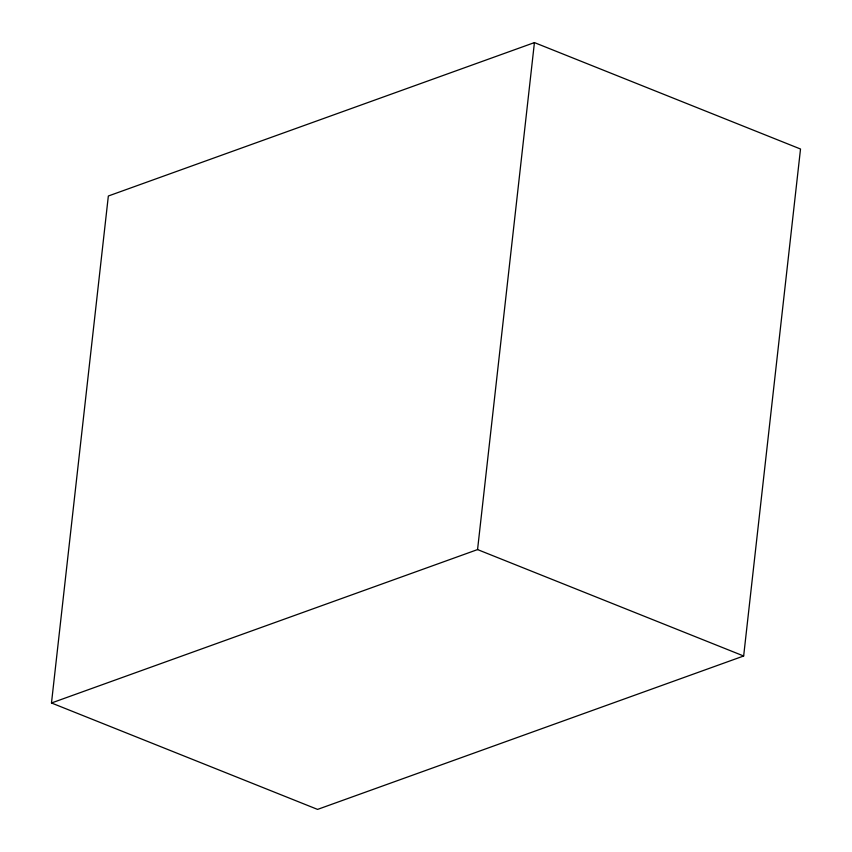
<?xml version="1.0" encoding="UTF-8"?>
<svg xmlns="http://www.w3.org/2000/svg" width="852" height="852" viewBox="0 0 852 852"><rect width="100%" height="100%" fill="white"/><g stroke="black" fill="none" stroke-linecap="round" stroke-linejoin="round"><path stroke-width="1.28" d="M51.482 702.985L108.342 196.003L534.428 42.6L800.518 149.015L743.658 655.997L317.572 809.4L51.482 702.985L477.557 549.583L743.658 655.997M477.557 549.583L534.428 42.6"/></g></svg>
